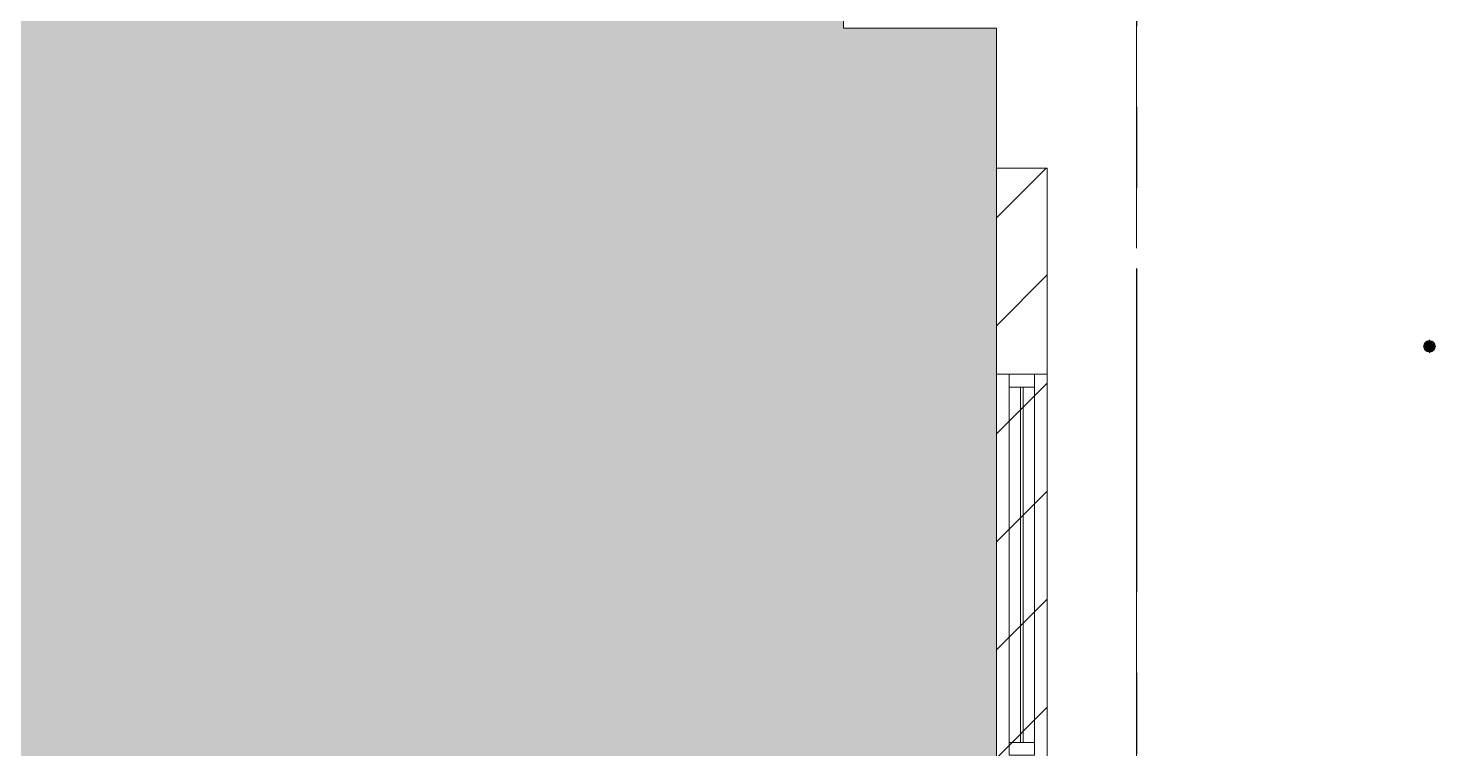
# Model space of a CAD drawing. Header units: millimetres. Extents: x -4000 to 187956, y -58990 to 162485.
# Drawn here: x 111150 to 116675, y 52619 to 55450 of the extents above; entities that cross this region are included whole.
import ezdxf

# ---------------------------------------------------------------- set-up
doc = ezdxf.new("R2010")
doc.units = ezdxf.units.MM
for name, pattern in [('Dash 1_16_', [317.5, 158.75, -158.75]), ('Grid Line', [2222.5, 1270, -317.5, 317.5, -317.5]), ('Grid Line 12_5mm', [2150, 1250, -300, 300, -300])]:
    doc.linetypes.add(name, pattern=pattern)
for name, color, linetype, lineweight in [('A-FLOR', 192, 'Continuous', 13), ('A-FLOR-PATT', 8, 'Continuous', 13), ('A-GLAZ-CURT', 52, 'Continuous', 9), ('A-GLAZ-CWMG', 51, 'Continuous', 9), ('A-WALL', 113, 'Continuous', 13), ('A-WALL-PATT', 111, 'Continuous', 13), ('F-SPRN', 3, 'Continuous', 9), ('P-PIPE', 3, 'Continuous', 9), ('P-PIPE-CNTR', 3, 'Continuous', 9), ('S-GRID', 1, 'Continuous', 30)]:
    doc.layers.add(name, color=color, linetype=linetype, lineweight=lineweight)

# ---------------------------------------------------------------- blocks, each defined once
blk = doc.blocks.new('System Panel - System Panel1-380619-0_000')
at = {"layer": 'A-GLAZ-CURT', "color": 253}
for p, q in [((-698, 5), (698, 5)), ((698, -5), (-698, -5))]:
    blk.add_line(p, q, dxfattribs=at)
at = {"layer": 'A-GLAZ-CURT', "color": 254}
for p, q in [((698, 5), (-698, 5)), ((-698, -5), (-698, 5)), ((-698, 5), (-698, -5)), ((698, 5), (698, -5)), ((698, 5), (698, -5)), ((-698, -5), (698, -5))]:
    blk.add_line(p, q, dxfattribs=at)
blk = doc.blocks.new('Rectangular Mullion - 50 x 100-357744-0_000')
at = {"layer": 'A-GLAZ-CWMG', "color": 252}
for p, q in [((105900.2, 58256.2), (106000.2, 58256.2)), ((105900.2, 56860.2), (105900.2, 58256.2)), ((106000.2, 58256.2), (106000.2, 56860.2)), ((106000.2, 56860.2), (105900.2, 56860.2))]:
    blk.add_line(p, q, dxfattribs=at)
at = {"layer": 'A-GLAZ-CWMG', "color": 254}
for p, q in [((106000.2, 58256.2), (105900.2, 58256.2)), ((105900.2, 56860.2), (106000.2, 56860.2))]:
    blk.add_line(p, q, dxfattribs=at)
at = {"layer": 'A-GLAZ-CWMG', "color": 253}
for p, q in [((105900.2, 58256.2), (105900.2, 56860.2)), ((106000.2, 58256.2), (106000.2, 56860.2))]:
    blk.add_line(p, q, dxfattribs=at)
blk = doc.blocks.new('Rectangular Mullion - 50 x 100-357745-0_000')
at = {"layer": 'A-GLAZ-CWMG', "color": 254}
for p, q in [((105900.2, 64040.2), (105945.2, 64040.2)), ((105945.2, 64040.2), (105900.2, 64040.2)), ((105900.2, 64040.2), (105900.2, 62644.2)), ((105945.2, 64040.2), (105955.2, 64040.2)), ((105955.2, 64040.2), (106000.2, 64040.2)), ((106000.2, 64040.2), (105955.2, 64040.2)), ((106000.2, 62644.2), (106000.2, 64040.2)), ((105900.2, 62644.2), (105945.2, 62644.2)), ((105945.2, 62644.2), (105900.2, 62644.2)), ((105955.2, 62644.2), (105945.2, 62644.2)), ((105955.2, 62644.2), (106000.2, 62644.2)), ((106000.2, 62644.2), (105955.2, 62644.2))]:
    blk.add_line(p, q, dxfattribs=at)
at = {"layer": 'A-GLAZ-CWMG', "color": 253}
for p, q in [((105900.2, 62644.2), (105900.2, 64040.2)), ((106000.2, 62644.2), (106000.2, 64040.2))]:
    blk.add_line(p, q, dxfattribs=at)
at = {"layer": 'A-GLAZ-CWMG', "color": 50}
for p, q in [((105955.2, 64040.2), (105945.2, 64040.2)), ((105945.2, 62644.2), (105955.2, 62644.2))]:
    blk.add_line(p, q, dxfattribs=at)
blk = doc.blocks.new('Rectangular Mullion - 50 x 100-357743-0_000')
at = {"layer": 'A-GLAZ-CWMG', "color": 252}
for p, q in [((0, 50), (-50, 50)), ((-50, 50), (-50, -50)), ((0, -50), (0, 50)), ((-50, -50), (0, -50))]:
    blk.add_line(p, q, dxfattribs=at)
at = {"layer": 'A-GLAZ-CWMG', "color": 254}
for p, q in [((-50, 5), (-50, 50)), ((-50, -50), (-50, -5))]:
    blk.add_line(p, q, dxfattribs=at)
at = {"layer": 'A-GLAZ-CWMG', "color": 253}
for p, q in [((-50, 50), (0, 50)), ((0, 50), (0, -50)), ((0, -50), (-50, -50))]:
    blk.add_line(p, q, dxfattribs=at)
at = {"layer": 'A-GLAZ-CWMG', "color": 50}
blk.add_line((-50, -5), (-50, 5), dxfattribs=at)
blk = doc.blocks.new('Rectangular Mullion - 50 x 100-357739-0_000')
at = {"layer": 'A-GLAZ-CWMG', "color": 253}
for p, q in [((25, 50), (-25, 50)), ((-25, -50), (25, -50))]:
    blk.add_line(p, q, dxfattribs=at)
at = {"layer": 'A-GLAZ-CWMG', "color": 254}
for p, q in [((-25, 50), (-25, 5)), ((25, 5), (25, 50)), ((-25, -5), (-25, -50)), ((25, -50), (25, -5))]:
    blk.add_line(p, q, dxfattribs=at)
at = {"layer": 'A-GLAZ-CWMG', "color": 252}
for p, q in [((-25, -50), (-25, 50)), ((-25, 50), (25, 50)), ((25, 50), (25, -50)), ((25, -50), (-25, -50))]:
    blk.add_line(p, q, dxfattribs=at)
at = {"layer": 'A-GLAZ-CWMG', "color": 50}
for p, q in [((-25, 5), (-25, -5)), ((25, -5), (25, 5))]:
    blk.add_line(p, q, dxfattribs=at)
blk = doc.blocks.new('CMF2_NHAXUONG_A_rvt-1-0_000')
at = {"layer": 'A-FLOR-PATT', "lineweight": 9}
h = blk.add_hatch(dxfattribs=at)
h.set_pattern_fill('FP_27', color=252, style=0, pattern_type=2)
h.set_pattern_definition([(0, (83000, 72469.74), (0, 100), []), (90, (83000, 72469.74), (-200, 200), [100, -700]), (90, (83400, 72569.74), (-200, 200), [100, -700])])
h.paths.add_polyline_path([(51050, 25999.7), (59350, 25999.7), (59350, 35449.7), (59950, 35449.7), (59950, 45449.7), (59350, 45449.7), (59350, 55449.7), (59950, 55449.7), (59950, 64899.7), (51650, 64899.7), (51650, 55449.7), (51050, 55449.7), (51050, 45449.6), (51650, 45449.6), (51650, 35449.6), (51050, 35449.6), (51050, 26448.8)])
h.paths.add_polyline_path([(114950, 25999.7), (114950, 35449.6), (114350, 35449.6), (114350, 45449.6), (114950, 45449.6), (114950, 55449.7), (114350, 55449.7), (114350, 64899.7), (106050, 64899.7), (106050, 55449.7), (106650, 55449.7), (106650, 45449.7), (106050, 45449.7), (106050, 35449.7), (106650, 35449.7), (106650, 25999.7), (111663.5, 25999.7)])
h.paths.add_polyline_path([(109849.8, 29724.6), (107849.8, 29724.6), (107849.8, 31724.6), (109849.8, 31724.6)])
h.paths.add_polyline_path([(56149.8, 29724.6), (56149.8, 31724.6), (58149.8, 31724.6), (58149.8, 29724.6), (57243.6, 29724.6)])
h.paths.add_polyline_path([(111149.8, 39449.6), (111149.8, 41449.6), (113149.8, 41449.6), (113149.8, 39449.6), (111663.5, 39449.6)])
h.paths.add_polyline_path([(52849.8, 39449.6), (52849.8, 41449.6), (54849.8, 41449.6), (54849.8, 39449.6)])
h.paths.add_polyline_path([(109849.8, 49836.2), (107849.8, 49836.2), (107849.8, 51836.2), (109849.8, 51836.2)])
h.paths.add_polyline_path([(57243.6, 49836.2), (56149.8, 49836.2), (56149.8, 51836.2), (58149.8, 51836.2), (58149.8, 49836.2)])
h.paths.add_polyline_path([(51050, 82900), (59350, 82900), (59350, 91449.6), (59950, 91449.6), (59950, 101449.7), (59350, 101449.7), (59350, 111449.7), (59950, 111449.7), (59950, 118899.7), (51650, 118899.7), (51650, 111449.6), (51050, 111449.6), (51050, 101449.7), (51650, 101449.7), (51650, 91449.6), (51050, 91449.6), (51050, 84850.6)])
h.paths.add_polyline_path([(106650, 82900), (114950, 82900), (114950, 91449.6), (114350, 91449.6), (114350, 101449.7), (114950, 101449.7), (114950, 111449.6), (114350, 111449.6), (114350, 118899.7), (106050, 118899.7), (106050, 111449.7), (106650, 111449.7), (106650, 101449.7), (106050, 101449.7), (106050, 91449.6), (106650, 91449.6), (106650, 89522.8)])
h.paths.add_polyline_path([(54850, 95449.6), (52850, 95449.6), (52850, 97449.6), (54850, 97449.6)])
h.paths.add_polyline_path([(111663.5, 95449.6), (111149.6, 95449.6), (111149.6, 97449.6), (113149.6, 97449.6), (113149.6, 95449.6)])
h.paths.add_polyline_path([(57243.6, 105449.7), (56149.6, 105449.7), (56149.6, 107449.7), (58149.6, 107449.7), (58149.6, 105449.7)])
h.paths.add_polyline_path([(109850, 105449.7), (107850, 105449.7), (107850, 107449.7), (109850, 107449.7)])
h.paths.add_polyline_path([(111663.5, 114174.6), (111149.6, 114174.6), (111149.6, 116174.6), (113149.6, 116174.6), (113149.6, 114174.6)])
h.paths.add_polyline_path([(52850, 114174.6), (52850, 116174.6), (54850, 116174.6), (54850, 114174.6)])
at = {"layer": 'A-WALL-PATT', "lineweight": 9}
h = blk.add_hatch(dxfattribs=at)
h.set_pattern_fill('FP_13', color=250, style=0, pattern_type=2)
h.set_pattern_definition([(45, (0, 0), (-212.132, 212.132), [])])
h.paths.add_polyline_path([(115150.1, 45450), (115150.1, 54900.1), (114950.1, 54900.1), (114950.1, 45450)])
at = {"layer": 'A-FLOR', "color": 93, "lineweight": 15}
for p, q in [((114350, 64899.7), (114350, 55449.7)), ((114350, 55449.7), (114950, 55449.7)), ((114950, 55449.7), (114950, 45450))]:
    blk.add_line(p, q, dxfattribs=at)
at = {"layer": 'A-FLOR', "color": 94, "lineweight": 15}
for p, q in [((114350, 55449.7), (114350, 64899.7)), ((114950, 55449.7), (114350, 55449.7)), ((114950, 45450), (114950, 55449.7))]:
    blk.add_line(p, q, dxfattribs=at)
at = {"layer": 'A-WALL', "color": 90, "lineweight": 15}
for p, q in [((115150.1, 54900.1), (114950.1, 54900.1)), ((114950.1, 54900.1), (114950.1, 45450)), ((115150.1, 45450), (115150.1, 54900.1))]:
    blk.add_line(p, q, dxfattribs=at)
at = {"layer": 'A-WALL', "color": 35, "lineweight": 15}
for p, q in [((114950.1, 54900.1), (115150.1, 54900.1)), ((114950.1, 54900.1), (114950.1, 54090.2)), ((115150.1, 54090.2), (115150.1, 54900.1)), ((114950.1, 54090.2), (115000.1, 54090.2)), ((115150.1, 54090.2), (114950.1, 54090.2)), ((114950.1, 54090.2), (114950.1, 46810.2)), ((114950.1, 46810.2), (114950.1, 54090.2)), ((115100.1, 54090.2), (115150.1, 54090.2)), ((115150.1, 54090.2), (115150.1, 46810.2)), ((115150.1, 46810.2), (115150.1, 54090.2))]:
    blk.add_line(p, q, dxfattribs=at)
at = {"layer": 'A-WALL', "color": 53, "lineweight": 15}
for p, q in [((114950.1, 54090.2), (114950.1, 46810.2)), ((115000.1, 54090.2), (115100.1, 54090.2)), ((115150.1, 46810.2), (115150.1, 54090.2))]:
    blk.add_line(p, q, dxfattribs=at)
at = {"layer": 'S-GRID', "linetype": 'Grid Line 12_5mm', "lineweight": 9}
blk.add_line((115500, 161185.2), (115500, -16487.4), dxfattribs=at)
at = {"layer": 'A-GLAZ-CURT', "color": 250, "lineweight": 9, "rotation": 270.0000000000001}
blk.add_blockref('System Panel - System Panel1-380619-0_000', (115050.1, 53342.2), dxfattribs=at)
at = {"layer": 'A-GLAZ-CWMG', "color": 250, "lineweight": 9, "rotation": 90.00000000000007}
blk.add_blockref('Rectangular Mullion - 50 x 100-357743-0_000', (115050.1, 54090.2), dxfattribs=at)
at = {"layer": 'A-GLAZ-CWMG', "color": 250, "lineweight": 9}
for name, p in [('Rectangular Mullion - 50 x 100-357744-0_000', (9099.9, -4216)), ('Rectangular Mullion - 50 x 100-357745-0_000', (9099.9, -10000))]:
    blk.add_blockref(name, p, dxfattribs=at)
at = {"layer": 'A-GLAZ-CWMG', "color": 250, "lineweight": 9, "extrusion": (0, 0, -1), "rotation": 269.9999999999999}
blk.add_blockref('Rectangular Mullion - 50 x 100-357739-0_000', (-115050.1, 52619.2), dxfattribs=at)
blk = doc.blocks.new('Sprinkler_Up - DN20-V640-0_000')
at = {"layer": 'F-SPRN', "transparency": 33554534}
for points in [[(-13.5, 0), (-3.9, 0.7), (-1.7, 2.9), (-1.2, 3.5), (-0.6, 4), (0.6, 4), (1.2, 3.5), (1.7, 2.9), (4.6, 0), (22.2, 0), (18, 13.1), (6.9, 21.2), (-6.9, 21.2), (-18, 13.1), (-22.2, 0)], [(3.4, -21.2), (6.9, -21.2), (18, -13.1), (22.2, 0), (3.9, -0.7), (1.7, -2.9), (1.2, -3.5), (0.6, -4), (-0.6, -4), (-1.2, -3.5), (-1.7, -2.9), (-4.6, 0), (-22.2, 0), (-18, -13.1), (-6.9, -21.2), (0, -21.2)], [(0, -16.7), (4.3, -16.1), (12.6, -10.4), (16.1, -4.3), (16.1, 4.3), (11.8, 11.8), (8.3, 14.4), (0, 16.7), (-4.3, 16.1), (-11.8, 11.8), (-16.1, 4.3), (-16.1, -4.3), (-11.8, -11.8), (-8.3, -14.4)], [(0, -15.6), (7.8, -13.5), (13.5, -7.8), (15.1, -4), (15.1, 4), (13.5, 7.8), (7.8, 13.5), (0, 15.6), (-7.8, 13.5), (-11, 11), (-15.1, 4), (-15.1, -4), (-11, -11), (-7.8, -13.5)], [(-10.9, -5.5), (-10.9, 5.4), (-14.5, 5.4), (-14.5, -5.5)], [(-7.7, -5.5), (-7.7, 5.4), (-10.9, 5.4), (-10.9, -5.5)], [(0, -5.5), (0, 5.4), (-7.7, 5.4), (-7.7, -5.5)], [(0, 0), (5.7, 0), (2.9, 4.9), (-2.9, 4.9), (-5.7, 0)], [(2.9, -4.9), (5.7, 0), (-5.7, 0), (-2.9, -4.9)], [(-4.6, 0), (4.6, 0), (0, 4.6)], [(0, -4.6), (4.6, 0), (-4.6, 0)], [(0, -2.6), (1.3, 0), (-1.8, 0)], [(-1.3, 0), (1.8, 0), (0, 2.6)], [(7.7, -5.5), (7.7, 5.4), (0, 5.4), (0, -5.5)], [(10.9, -5.5), (10.9, 5.4), (7.7, 5.4), (7.7, -5.5)], [(14.5, -5.5), (14.5, 5.4), (10.9, 5.4), (10.9, -5.5)]]:
    blk.add_hatch(color=1, dxfattribs=at).paths.add_polyline_path(points)
at = {"layer": 'F-SPRN', "color": 1}
for p, q in [((-11.5, 5.4), (-14.5, 5.4)), ((-14.5, 5.4), (-11.3, 5.4)), ((-14.5, 5.4), (-14.5, 3.7)), ((-14.5, 3.3), (-14.5, 0)), ((-11.5, 5.4), (-11.5, 4)), ((-10.9, 1.9), (-10.9, 3.6)), ((-10.8, 5.4), (-8, 5.4)), ((-8.1, 5.4), (-10.8, 5.4)), ((-8.1, 5.4), (-8.1, 2.8)), ((-8.1, 2.5), (-8.1, 0.7)), ((-7.7, 4.8), (-7.7, 2.7)), ((-7.7, 4.8), (-7.7, 2.7)), ((-7.7, 2.1), (-7.7, 0.5)), ((-7.7, 2.1), (-7.7, 0.5)), ((-6.7, 5.4), (-4.7, 5.4)), ((-5.8, 3.8), (-5.8, 2.2)), ((-2.1, 0.3), (-2.1, 0.2)), ((-2.1, 0.2), (-2.1, 0.1)), ((-2.1, 0.1), (-2.1, 0)), ((-2.1, 0), (-2.1, 0)), ((-2.1, 0), (-2.1, -0.1)), ((-1.5, 1.4), (-1.6, 1.3)), ((-1.4, 1.5), (-1.5, 1.5)), ((-1.5, 1.5), (-1.5, 1.4)), ((-0.6, 2), (-0.7, 2)), ((-0.2, 2.1), (-0.3, 2.1)), ((-0.1, 2.1), (-0.2, 2.1)), ((0, 2.1), (-0.1, 2.1)), ((-0.1, 2.1), (-0.1, 2.1)), ((0.1, 2.1), (0, 2.1)), ((0.2, 2.1), (0.1, 2.1)), ((0.7, 2), (0.6, 2)), ((0.8, 1.9), (0.7, 2)), ((1.3, 1.6), (1.3, 1.7)), ((1.4, 1.5), (1.3, 1.6)), ((1.5, 1.4), (1.4, 1.5)), ((1.4, 1.5), (1.4, 1.5)), ((1.7, 1.2), (1.6, 1.3)), ((1.8, 1.1), (1.7, 1.2)), ((1.7, 1.2), (1.7, 1.2)), ((2, 0.6), (2, 0.7)), ((2, 0.5), (2, 0.6)), ((2, 0.4), (2, 0.5)), ((2.1, 0.3), (2, 0.4)), ((2.1, 0.2), (2.1, 0.3)), ((2.1, 0.1), (2.1, 0.2)), ((2.1, 0.2), (2.1, 0.2)), ((2.1, 0), (2.1, 0.1)), ((2.1, 0), (2.1, 0)), ((4.7, 5.4), (6.5, 5.4)), ((7.7, 5.4), (10.8, 5.4)), ((7.7, 5.2), (7.7, 2.7)), ((7.7, 5.2), (7.7, 2.7)), ((7.7, 2.3), (7.7, 0.5)), ((7.7, 2.3), (7.7, 0.5)), ((10.8, 5.4), (8.1, 5.4)), ((8.1, 5.4), (8.1, 2.8)), ((8.1, 2.5), (8.1, 0.4)), ((10.9, 5.4), (14.5, 5.4)), ((10.9, 3.6), (10.9, 0.2)), ((14.5, 5.4), (11.5, 5.4)), ((11.5, 5.4), (11.5, 4)), ((11.5, 3), (11.5, 0.2)), ((14.5, 5.4), (14.5, -5.5)), ((-14.5, -1.3), (-14.5, -3.7)), ((-11.1, -5.5), (-14.5, -5.5)), ((-14.5, -5.5), (-11.5, -5.5)), ((-10.9, -2.6), (-10.9, -1.3)), ((-10.8, -5.5), (-8.1, -5.5)), ((-7.8, -5.5), (-10.8, -5.5)), ((-8.1, -4.2), (-8.1, -5.5)), ((-7.7, -2.7), (-7.7, -4)), ((-7.7, -2.7), (-7.7, -4)), ((-7, -5.5), (-5.8, -5.5)), ((-4.8, -5.5), (-7, -5.5)), ((-5.8, -2.3), (-5.8, -3.8)), ((-2.1, -0.2), (-2.1, -0.3)), ((0, -2.1), (0.1, -2.1)), ((7, -5.5), (4.8, -5.5)), ((5.8, -2.2), (5.8, -3.8)), ((5.8, -5.5), (7, -5.5)), ((7.7, -0.5), (7.7, -2.3)), ((7.7, -0.5), (7.7, -2.3)), ((7.7, -2.7), (7.7, -5.4)), ((7.7, -2.7), (7.7, -5.4)), ((10.8, -5.5), (7.7, -5.5)), ((8.1, -0.4), (8.1, -2.5)), ((8.1, -2.8), (8.1, -5.5)), ((8.1, -5.5), (10.8, -5.5)), ((10.9, -0.2), (10.9, -3.6)), ((14.5, -5.5), (10.9, -5.5)), ((11.5, -0.2), (11.5, -3)), ((11.5, -4), (11.5, -5.5)), ((11.5, -5.5), (14.5, -5.5))]:
    blk.add_line(p, q, dxfattribs=at)
at = {"layer": 'F-SPRN', "color": 1, "flags": 128}
for points in [[(-2, 0.6), (-2, 0.5), (-2, 0.5), (-2, 0.4), (-2.1, 0.3)], [(-1.9, 0.8), (-1.9, 0.8), (-2, 0.7), (-2, 0.6)], [(-1.7, 1.1), (-1.8, 1.1), (-1.8, 1), (-1.9, 0.9), (-1.9, 0.8)], [(-1.6, 1.3), (-1.6, 1.3), (-1.7, 1.2), (-1.7, 1.1)], [(-1, 1.8), (-1.1, 1.8), (-1.2, 1.7), (-1.2, 1.7), (-1.3, 1.6), (-1.4, 1.6), (-1.4, 1.5)], [(-0.7, 2), (-0.8, 1.9), (-0.9, 1.9), (-0.9, 1.9), (-1, 1.8)], [(-0.5, 2), (-0.6, 2), (-0.6, 2)], [(-0.3, 2.1), (-0.4, 2), (-0.5, 2)], [(0.4, 2), (0.3, 2.1), (0.2, 2.1)], [(0.6, 2), (0.5, 2), (0.4, 2), (0.4, 2)], [(1, 1.8), (0.9, 1.9), (0.8, 1.9), (0.8, 1.9)], [(1.1, 1.7), (1.1, 1.8), (1, 1.8)], [(1.3, 1.7), (1.2, 1.7), (1.1, 1.7)], [(1.6, 1.3), (1.6, 1.4), (1.5, 1.4)], [(1.9, 0.9), (1.8, 1), (1.8, 1), (1.8, 1.1)], [(2, 0.7), (1.9, 0.7), (1.9, 0.8), (1.9, 0.9)], [(-2.1, -0.1), (-2.1, -0.2), (-2.1, -0.2)], [(-2.1, -0.3), (-2, -0.4), (-2, -0.5), (-2, -0.6), (-2, -0.7), (-1.9, -0.7), (-1.9, -0.8), (-1.9, -0.9), (-1.8, -1), (-1.8, -1), (-1.8, -1.1), (-1.7, -1.2), (-1.7, -1.2), (-1.6, -1.3), (-1.6, -1.4), (-1.5, -1.4), (-1.4, -1.5), (-1.4, -1.5), (-1.3, -1.6), (-1.3, -1.7), (-1.2, -1.7), (-1.1, -1.7), (-1.1, -1.8), (-1, -1.8), (-0.9, -1.9), (-0.8, -1.9), (-0.8, -1.9), (-0.7, -2), (-0.6, -2), (-0.5, -2), (-0.4, -2), (-0.4, -2), (-0.3, -2.1), (-0.2, -2.1), (-0.1, -2.1), (0, -2.1)], [(0.1, -2.1), (0.1, -2.1), (0.2, -2.1), (0.3, -2.1), (0.4, -2), (0.5, -2), (0.6, -2), (0.6, -2), (0.7, -2), (0.8, -1.9), (0.9, -1.9), (0.9, -1.9), (1, -1.8), (1.1, -1.8), (1.2, -1.7), (1.2, -1.7), (1.3, -1.6), (1.4, -1.6), (1.4, -1.5), (1.5, -1.5), (1.5, -1.4), (1.6, -1.3), (1.6, -1.3), (1.7, -1.2), (1.7, -1.1), (1.8, -1.1), (1.8, -1), (1.9, -0.9), (1.9, -0.8), (1.9, -0.8), (2, -0.7), (2, -0.6), (2, -0.5), (2, -0.5), (2, -0.4), (2.1, -0.3), (2.1, -0.2), (2.1, -0.1), (2.1, 0)]]:
    blk.add_lwpolyline(points, dxfattribs=at)
at = {"layer": 'F-SPRN', "color": 1}
for radius, start, end in [(22.2, 360, 180), (21.9, 165.6773, 179.2615), (21.9, 144.7698, 164.8151), (21.9, 126.6942, 143.2701), (16.7, 167.6802, 180), (16.7, 167.6802, 180), (16.7, 155.3879, 164.9693), (16.7, 155.3879, 164.9693), (15.6, 166.4265, 180), (15.6, 166.4265, 180), (15.6, 150.9409, 165), (15.6, 159.6139, 165), (16.7, 136.7213, 149.931), (16.7, 136.7213, 149.931), (15.6, 150.9409, 156.3845), (15.6, 138.4214, 150), (15.6, 138.4214, 150), (21.9, 108.2621, 125.7507), (16.7, 121.4181, 130.5751), (16.7, 121.4181, 130.5751), (15.6, 120.5262, 133.2078), (15.6, 120.5262, 133.2078), (16.7, 106.5995, 120), (16.7, 106.5995, 120), (15.6, 114.4363, 119.9813), (15.6, 114.4363, 119.9813), (21.9, 99.348, 107.901), (4.63, 155.7832, 180), (4.63, 155.7832, 180), (16.7, 96.4143, 105), (16.7, 96.4143, 105), (4.63, 109.0192, 138.2703), (4.63, 109.0192, 138.2703), (21.9, 90.145, 98.8503), (15.6, 95.5762, 100.6843), (15.6, 95.5762, 100.6843), (2.56, 109.0192, 168.8278), (2.56, 109.0192, 168.8278), (2.04, 109.0192, 180), (16.7, 83.0684, 90), (16.7, 83.0684, 90), (4.63, 17.9592, 90), (4.63, 17.9592, 90), (3.81, 57.0577, 90), (2.56, 14.5599, 90), (2.56, 14.5599, 90), (2.04, 10.4703, 90), (21.9, 72.5583, 89.4624), (15.6, 75.573, 80.5892), (15.6, 75.573, 80.5892), (3.81, 16.1605, 43.8358), (15.6, 67.5614, 74.5481), (15.6, 67.5614, 74.5481), (16.7, 60, 75), (16.7, 60, 75), (15.6, 60.0187, 65.5637), (15.6, 60.0187, 65.5637), (21.9, 54.2493, 71.7379), (15.6, 46.7922, 60), (15.6, 46.7922, 60), (16.7, 49.4249, 58.5819), (16.7, 49.4249, 58.5819), (15.6, 30, 41.5786), (15.6, 30, 41.5786), (16.7, 30, 43.2787), (16.7, 30, 43.2787), (21.9, 36.7299, 53.3058), (15.6, 23.6155, 29.5646), (15.6, 15, 29.5646), (15.6, 15, 20.3861), (16.7, 15, 24.6121), (16.7, 15, 24.6121), (15.6, 360, 13.6618), (15.6, 0, 13.6618), (16.7, 360, 12.3198), (16.7, 0, 12.3198), (21.9, 15.1849, 35.2302), (21.9, 0.7385, 14.3227), (22.2, 180, 360), (21.9, 180.7385, 194.3227), (21.9, 195.1849, 215.2302), (21.9, 216.7299, 233.3058), (16.7, 180, 192.3198), (16.7, 180, 192.3198), (16.7, 195.0307, 204.6121), (16.7, 195.0307, 204.6121), (15.6, 181.9082, 193.6618), (15.6, 181.9082, 193.6618), (15.6, 197.3339, 209.5646), (15.6, 197.3339, 209.5646), (16.7, 210.069, 219.1488), (16.7, 210.069, 219.1488), (15.6, 212.5472, 221.5786), (15.6, 212.5472, 221.5786), (21.9, 234.2493, 251.7379), (15.6, 222.2472, 225), (15.6, 222.2472, 225), (16.7, 229.4249, 238.5819), (16.7, 229.4249, 238.5819), (15.6, 233.795, 240), (15.6, 233.795, 240), (16.7, 240, 255), (16.7, 240, 255), (15.6, 240.0187, 254.5481), (15.6, 240.0187, 254.5481), (21.9, 252.5583, 269.4624), (4.63, 197.9592, 0), (4.63, 197.9592, 270), (15.6, 255, 267.64), (15.6, 255, 267.64), (3.81, 196.1605, 270), (2.56, 191.1677, 0), (2.56, 191.1677, 360), (2.04, 190.4703, 0), (16.7, 263.0684, 270), (16.7, 263.0684, 270), (4.63, 270, 360), (3.81, 270, 360), (21.9, 270.145, 278.8503), (15.6, 275.5762, 280.6843), (15.6, 275.5762, 280.6843), (16.7, 276.4143, 285), (16.7, 276.4143, 285), (21.9, 279.348, 287.901), (16.7, 286.5995, 300), (16.7, 286.5995, 300), (15.6, 294.4363, 299.9813), (15.6, 294.4363, 299.9813), (21.9, 288.2621, 305.7507), (15.6, 300, 313.2078), (15.6, 300, 313.2078), (16.7, 301.4181, 310.5751), (16.7, 301.4181, 310.5751), (15.6, 315, 317.7528), (15.6, 315, 317.7528), (15.6, 318.4214, 330), (15.6, 318.4214, 330), (16.7, 320.8512, 330), (16.7, 320.8512, 330), (21.9, 306.6942, 323.2701), (15.6, 330.4354, 345), (15.6, 330.4354, 336.3845), (15.6, 339.6139, 345), (15.6, 346.3382, 360), (15.6, 346.3382, 360), (16.7, 335.3879, 345), (16.7, 335.3879, 345), (16.7, 347.6802, 360), (16.7, 347.6802, 360), (21.9, 324.7698, 344.8151), (21.9, 345.6773, 359.2615)]:
    blk.add_arc((0, 0), radius, start, end, dxfattribs=at)
blk = doc.blocks.new('Steel_Transition_Threaded_HoaPhat - Standard-V862-0_000')
at = {"layer": 'P-PIPE', "lineweight": 13, "transparency": 33554534}
h = blk.add_hatch(color=1, dxfattribs=at)
h.paths.add_polyline_path([(49550, 54177.6), (49555.8, 54178.4), (49561.3, 54180.6), (49565.9, 54184.2), (49569.8, 54189.6), (49571.7, 54194.3), (49572.5, 54200.1), (49571.7, 54205.9), (49569.5, 54211.3), (49565.9, 54216), (49561.3, 54219.6), (49555.8, 54221.8), (49550, 54222.6), (49544.2, 54221.8), (49538.8, 54219.6), (49534.1, 54216), (49530.5, 54211.3), (49528.3, 54205.9), (49527.5, 54200.1), (49528.3, 54194.3), (49530.5, 54188.8), (49534.1, 54184.2), (49538.8, 54180.6), (49544.2, 54178.4)])
h.paths.add_polyline_path([(49550, 54180), (49544.8, 54180.7), (49540, 54182.7), (49535.8, 54185.9), (49532.6, 54190), (49530.6, 54194.9), (49529.9, 54200.1), (49530.6, 54205.3), (49532.6, 54210.1), (49535.8, 54214.3), (49540, 54217.5), (49544.8, 54219.5), (49550, 54220.2), (49555.2, 54219.5), (49560.1, 54217.5), (49564.2, 54214.3), (49567.4, 54210.1), (49569.4, 54205.3), (49570.1, 54200.1), (49569.4, 54194.9), (49567.1, 54189.6), (49564.2, 54185.9), (49560.1, 54182.7), (49555.2, 54180.7)])
for points in [[(49529.9, 54200.1), (49533.6, 54200.1), (49535.8, 54208.3), (49541.8, 54214.3), (49550, 54216.5), (49558.2, 54214.3), (49564.2, 54208.3), (49566.4, 54200.1), (49570.1, 54200.1), (49569.4, 54205.3), (49567.4, 54210.1), (49564.2, 54214.3), (49560.1, 54217.5), (49555.2, 54219.5), (49550, 54220.2), (49544.8, 54219.5), (49540, 54217.5), (49535.8, 54214.3), (49532.6, 54210.1), (49530.6, 54205.3)], [(49550, 54180), (49555.2, 54180.7), (49560.1, 54182.7), (49564.2, 54185.9), (49567.4, 54190), (49569.4, 54194.9), (49570.1, 54200.1), (49566.4, 54200.1), (49564.2, 54191.9), (49558.2, 54185.9), (49550, 54183.7), (49541.8, 54185.9), (49535.8, 54191.9), (49533.6, 54200.1), (49529.9, 54200.1), (49530.6, 54194.9), (49532.9, 54189.6), (49535.8, 54185.9), (49540, 54182.7), (49544.8, 54180.7)], [(49550, 54181.6), (49554.8, 54182.2), (49559.3, 54184.1), (49565.1, 54189.6), (49566, 54190.8), (49567.9, 54195.3), (49568.5, 54200.1), (49567.9, 54204.9), (49566, 54209.3), (49563.1, 54213.2), (49559.3, 54216.1), (49554.8, 54218), (49550, 54218.6), (49545.2, 54218), (49540.8, 54216.1), (49536.9, 54213.2), (49534, 54209.3), (49532.1, 54204.9), (49531.5, 54200.1), (49532.1, 54195.3), (49534.9, 54189.6), (49536.9, 54187), (49540.8, 54184.1), (49545.2, 54182.2)]]:
    blk.add_hatch(color=1, dxfattribs=at).paths.add_polyline_path(points)
at = {"layer": 'P-PIPE', "color": 20, "lineweight": 13}
for radius, start, end in [(22.5, 0, 180), (22.5, 0, 180), (22.5, 180, 0), (22.5, 180, 0), (20.1, 166.0499, 180), (20.1, 180, 193.9501), (20.1, 150, 162.7449), (18.5, 166.5939, 180), (18.5, 166.5939, 180), (18.5, 180, 193.4061), (18.5, 180, 193.4061), (18.5, 157.6232, 165), (18.5, 157.6232, 165), (20.1, 128.8856, 148.1553), (16.4, 180.8106, 191.4533), (16.4, 168.5467, 175.1607), (18.5, 136.4297, 150), (18.5, 136.4297, 150), (16.4, 158.0319, 163.506), (16.4, 141.9681, 150), (18.5, 123.4976, 133.2041), (18.5, 123.4976, 133.2041), (20.1, 109.6859, 125.0043), (16.4, 121.0738, 126.4537), (18.5, 106.819, 120), (18.5, 106.819, 120), (16.4, 113.4045, 120), (16.4, 107.4657, 111.9681), (20.1, 100.9975, 105), (18.5, 91.4353, 103.2046), (18.5, 91.4353, 103.2046), (16.4, 96.2132, 104.6042), (20.1, 90.5246, 98.5089), (18.5, 78.0986, 90), (18.5, 78.0986, 90), (20.1, 75.0607, 87.9279), (16.4, 66.9681, 75), (18.5, 60, 75), (18.5, 60, 75), (20.1, 54.9957, 75), (18.5, 46.7959, 56.5024), (18.5, 46.7959, 56.5024), (20.1, 31.8447, 51.1144), (16.4, 30, 38.0319), (18.5, 30, 43.5703), (18.5, 30, 43.5703), (16.4, 0, 8.0319), (16.4, 351.9681, 0), (18.5, 15, 22.3768), (18.5, 15, 22.3768), (20.1, 17.2551, 30), (18.5, 0, 13.4061), (18.5, 0, 13.4061), (18.5, 346.5939, 0), (18.5, 346.5939, 0), (20.1, 0, 13.9501), (20.1, 346.0499, 0), (20.1, 197.2551, 211.4051), (18.5, 195, 202.3768), (18.5, 195, 202.3768), (20.1, 211.8447, 231.1144), (18.5, 210, 223.5703), (18.5, 210, 223.5703), (16.4, 210.6635, 218.0319), (18.5, 226.7959, 236.5024), (18.5, 226.7959, 236.5024), (16.4, 219.8921, 225), (20.1, 234.9957, 255), (16.4, 230.4733, 236.6389), (18.5, 240, 255), (18.5, 240, 255), (16.4, 240, 246.5955), (16.4, 246.9681, 255), (20.1, 255.0607, 267.9279), (18.5, 258.0986, 270), (18.5, 258.0986, 270), (16.4, 264.1652, 268.506), (20.1, 270.5246, 278.5089), (18.5, 271.4353, 283.2046), (18.5, 271.4353, 283.2046), (16.4, 276.4537, 283.9063), (20.1, 280.9975, 285), (16.4, 287.4657, 291.9681), (18.5, 286.819, 300), (18.5, 286.819, 300), (16.4, 293.4045, 300), (20.1, 289.6859, 305.0043), (18.5, 303.4976, 313.2041), (18.5, 303.4976, 313.2041), (16.4, 315, 320.1079), (20.1, 308.8856, 328.1553), (18.5, 316.4297, 330), (18.5, 316.4297, 330), (16.4, 338.0319, 342.8691), (18.5, 337.6232, 345), (18.5, 337.6232, 345), (20.1, 328.5949, 342.7449)]:
    blk.add_arc((49550, 54200.1), radius, start, end, dxfattribs=at)

msp = doc.modelspace()

# ---------------------------------------------------------------- block references
at = {"lineweight": 5}
msp.add_blockref('CMF2_NHAXUONG_A_rvt-1-0_000', (0, 0), dxfattribs=at)

# ---------------------------------------------------------------- next in the draw order: hatches: boundary and pattern name
at = {"layer": 'P-PIPE', "transparency": 33554534}
for points in [[(116641.7, 54185.6), (116642.8, 54187.6), (116641.7, 54191.7), (116642.8, 54195.9), (116645.8, 54199), (116657.2, 54204.3), (116658.4, 54208.4), (116657.2, 54212.6), (116655.9, 54214.3), (116650, 54216.8), (116641.7, 54214.6), (116635.5, 54208.4), (116633.3, 54200.1), (116635.5, 54191.7), (116638.2, 54188.3)], [(116650, 54183.4), (116658.4, 54185.6), (116662.6, 54189.6), (116666.1, 54195.8), (116666.1, 54204.4), (116661.8, 54211.9), (116658.4, 54214.6), (116650, 54216.8), (116645.7, 54216.2), (116638.2, 54211.9), (116633.9, 54204.4), (116633.9, 54195.8), (116638.2, 54188.3), (116641.7, 54185.6)]]:
    msp.add_hatch(color=1, dxfattribs=at).paths.add_polyline_path(points)

# ---------------------------------------------------------------- next in the draw order: linework, layer by layer
at = {"layer": 'P-PIPE', "color": 1}
for centre, radius, start, end in [((116650, 54200.1), 16.7, 170.1108, 177.203), ((116650, 54200.1), 16.7, 157.579, 164.2722), ((116650, 54200.1), 16.7, 140.6908, 147.6969), ((116650, 54191.7), 8.35, 100.6842, 114.0387), ((116650, 54191.7), 8.35, 90, 100.6842), ((116650, 54208.4), 8.35, 270, 280.6842), ((116650, 54208.4), 8.35, 69.0027, 79.2369), ((116650, 54208.4), 8.35, 46.6998, 60.5692), ((116650, 54208.4), 8.35, 316.3183, 330), ((116650, 54208.4), 8.35, 20.1285, 29.0413), ((116650, 54208.4), 8.35, 8.0385, 17.9918), ((116650, 54200.1), 16.7, 46.0317, 51.8726), ((116650, 54200.1), 16.7, 32.3031, 45.2846), ((116650, 54200.1), 16.7, 25.0364, 31.0974), ((116650, 54200.1), 16.7, 16.9375, 22.421), ((116650, 54200.1), 16.7, 4.3093, 9.8892), ((116650, 54200.1), 16.7, 182.797, 189.8892), ((116650, 54200.1), 16.7, 190.2154, 195.2487), ((116650, 54200.1), 16.7, 231.8726, 237.203), ((116650, 54191.7), 8.35, 172.0327, 181.5407), ((116650, 54191.7), 8.35, 199.9004, 209.0413), ((116650, 54191.7), 8.35, 131.0366, 150), ((116650, 54200.1), 16.7, 246.8976, 251.0986), ((116650, 54191.7), 8.35, 226.6998, 240.5692), ((116650, 54191.7), 8.35, 115.6806, 125.5287), ((116650, 54200.1), 16.7, 254.7154, 259.6727), ((116650, 54191.7), 8.35, 249.0027, 259.2369), ((116650, 54200.1), 16.7, 266.0042, 273.5288), ((116650, 54200.1), 16.7, 284.6882, 289.3082), ((116650, 54200.1), 16.7, 308.1274, 313.9683), ((116650, 54200.1), 16.7, 328.9026, 336.686), ((116650, 54200.1), 16.7, 350.1108, 355.6907)]:
    msp.add_arc(centre, radius, start, end, dxfattribs=at)
at = {"layer": 'P-PIPE-CNTR', "color": 1, "linetype": 'Dash 1_16_'}
for p, q in [((116625, 54200.1), (116627.5, 54200.1)), ((116627.8, 54200.1), (116631.5, 54200.1)), ((116636.5, 54200.1), (116642.3, 54200.1)), ((116645.4, 54200.1), (116647.6, 54200.1)), ((116648.7, 54200.1), (116650, 54200.1)), ((116650, 54222.6), (116650, 54225.1)), ((116650, 54221.2), (116650, 54222.6)), ((116650, 54218.6), (116650, 54220.2)), ((116650, 54216.8), (116650, 54218.6)), ((116650, 54213.6), (116650, 54215.2)), ((116650, 54209.8), (116650, 54212.6)), ((116650, 54205.5), (116650, 54209.1)), ((116650, 54202.6), (116650, 54204.3)), ((116650, 54200.1), (116650, 54202.1)), ((116650, 54198), (116650, 54200.1)), ((116650, 54200.1), (116651.3, 54200.1)), ((116651.8, 54200.1), (116654.6, 54200.1)), ((116655.7, 54200.1), (116663.5, 54200.1)), ((116666.4, 54200.1), (116667.9, 54200.1)), ((116668.5, 54200.1), (116672.2, 54200.1)), ((116672.5, 54200.1), (116675, 54200.1)), ((116650, 54195.9), (116650, 54197.5)), ((116650, 54191.1), (116650, 54194.6)), ((116650, 54188.1), (116650, 54189.6)), ((116650, 54185), (116650, 54186.5)), ((116650, 54181.6), (116650, 54183.4)), ((116650, 54180), (116650, 54181.6)), ((116650, 54177.6), (116650, 54178.9)), ((116650, 54175.1), (116650, 54177.6))]:
    msp.add_line(p, q, dxfattribs=at)
at = {"layer": 'S-GRID', "linetype": 'Grid Line'}
msp.add_line((115500, 161185.2), (115500, -16487.4), dxfattribs=at)

# ---------------------------------------------------------------- next in the draw order: block references
at = {"layer": 'F-SPRN', "color": 1}
msp.add_blockref('Sprinkler_Up - DN20-V640-0_000', (116650, 54200.1), dxfattribs=at)
at = {"layer": 'P-PIPE', "color": 20, "lineweight": 13}
msp.add_blockref('Steel_Transition_Threaded_HoaPhat - Standard-V862-0_000', (67100, 0), dxfattribs=at)

doc.saveas('drawing.dxf')
